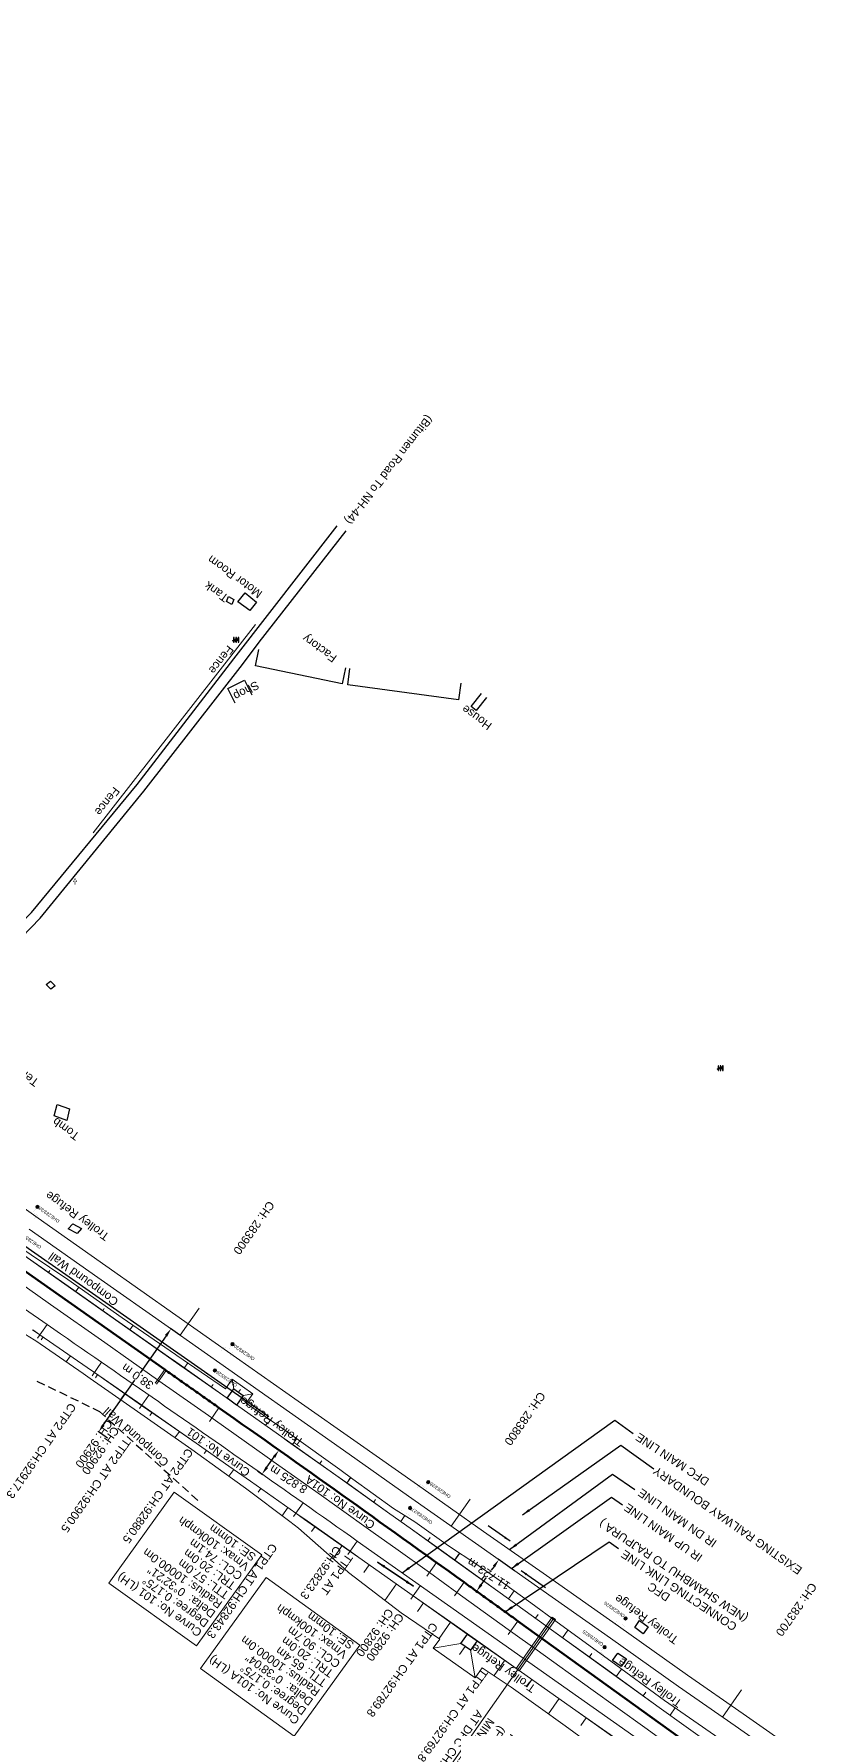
# Model space of a CAD drawing. Header units: metres. Extents: x 644418 to 1306172, y 3366650 to 6747308.
# Drawn here: x 657739 to 657976, y 3370137 to 3370648 of the extents above; entities that cross this region are included whole.
import ezdxf
from ezdxf.enums import TextEntityAlignment as Align

# ---------------------------------------------------------------- set-up
doc = ezdxf.new("R2010")
doc.units = ezdxf.units.M
doc.header["$MEASUREMENT"] = 0
doc.linetypes.add('CENTER', pattern=[2, 1.25, -0.25, 0.25, -0.25])
doc.linetypes.add('DASHED', pattern=[0.75, 0.5, -0.25])
doc.layers.get('Defpoints').update_dxf_attribs({"lineweight": 0})
for name, color, linetype in [('ADDITIONAL CURVEL', 1, 'Continuous'), ('C-ROAD-CNTR-N', 92, 'Continuous'), ('COMMERCIAL_BLD_PUC', 251, 'Continuous'), ('COMPOUND_WALL', 251, 'Continuous'), ('DFCC Boundary', 6, 'CENTER'), ('Dimension', 10, 'Continuous'), ('PROPOSED DFCC FORMATION LINE', 187, 'Continuous'), ('PROPOSED FORMATION LINE - Connecting line', 187, 'Continuous'), ('RESIDENTIAL_BL_PUC', 251, 'Continuous'), ('Side Details', 251, 'Continuous'), ('SIGN_BOARD', 251, 'Continuous'), ('SUB_ROAD_EDGE', 34, 'Continuous'), ('TANK', 251, 'Continuous'), ('TOPO_TEXT', 251, 'Continuous'), ('TOPO_TOMB', 8, 'Continuous'), ('TRANSFORMER', 251, 'Continuous'), ('Trolley Refuse', 10, 'Continuous'), ('TROLLEY_STAND', 7, 'Continuous')]:
    doc.layers.add(name, color=color, linetype=linetype)
for name, color, linetype, lineweight in [('Cardinal_Leader', 10, 'Continuous', 0), ('Existing Chainage', 7, 'Continuous', 0), ('Existing IR Track', 143, 'Continuous', 0), ('Existing Railway Boundary', 7, 'CENTER', 0), ('FENCE', 251, 'F-LINE', 0), ('flow direction', 7, 'Continuous', 0), ('OHE MAST', 8, 'Continuous', 0), ('OHE MAST TEXT', 8, 'Continuous', 0), ('Prop TPTC Connecting line', 10, 'Continuous', 0), ('Prop- DN Curve_cont', 3, 'Continuous', 0), ('PROP-DFC Connecting line', 1, 'Continuous', 0), ('Proposed Chainage', 10, 'Continuous', 0), ('Proposed Chainages Connecting line', 10, 'Continuous', 0), ('Proposed Curve_Details', 10, 'Continuous', 0), ('Proposed Curve_Details Connecting line', 10, 'Continuous', 0), ('PROPOSED DFC TRACK', 1, 'Continuous', 0), ('PROPOSED DFCC TOE LINE', 239, 'Continuous', 0), ('PROPOSED DFCC TOE LINE - Connecting line', 239, 'Continuous', 0), ('PROPOSED DFCC TOE SLOPES', 239, 'Continuous', 0), ('PROPOSED DFCC TOE SLOPES - Connecting line', 239, 'Continuous', 0), ('PROPOSED DFCC TRACK', 1, 'Continuous', 0), ('Proposed TPTC Chainages', 1, 'Continuous', 0)]:
    doc.layers.add(name, color=color, linetype=linetype, lineweight=lineweight)
doc.styles.get("Standard").update_dxf_attribs({"font": 'arial.ttf'})
doc.styles.add('Style-Arial', font='arial.ttf')
doc.linetypes.add('F-LINE', pattern='A,0.6,["X",Standard,S=0.3,R=0,X=0,Y=-0.15],0.1', length=0.7)
doc.dimstyles.new('DIM', dxfattribs={"dimtxt": 2.5, "dimasz": 2.5, "dimexe": 0.18, "dimexo": 0.0625, "dimgap": 0.09, "dimtad": 0, "dimtih": 1, "dimtoh": 1, "dimdec": 3, "dimzin": 0, "dimdsep": 46, "dimtxsty": 'Standard', "dimcen": 0.09, "dimadec": 0, "dimazin": 0, "dimtfac": 1, "dimtdec": 3, "dimtofl": 0, "dimtmove": 0, "dimatfit": 3, "dimfxl": 1, "dimtolj": 1, "dimtzin": 0, "dimarcsym": 0})
doc.dimstyles.new('ISO-25', dxfattribs={"dimtxt": 2.5, "dimasz": 2.5, "dimexe": 1.25, "dimexo": 0.625, "dimtad": 1, "dimtxsty": 'Standard', "dimcen": 2.5, "dimadec": 0, "dimazin": 0, "dimtfac": 1, "dimtmove": 0, "dimatfit": 3, "dimfxl": 1, "dimarcsym": 0})

# ---------------------------------------------------------------- blocks, each defined once
blk = doc.blocks.new('TRF')
blk.add_hatch(color=256).paths.add_polyline_path([(0.22, -0.04), (0.38, 0.42), (-0.98, -0.29), (0.02, 0.04), (-0.18, -0.39), (0.98, 0.09)])
for p, q in [((-0.69, 0.72), (-0.69, -0.72)), ((-0.52, 0.72), (-0.69, 0.72)), ((-0.52, -0.72), (-0.52, 0.72)), ((0, 0.72), (0, -0.72)), ((0.17, 0.72), (0, 0.72)), ((0.17, -0.72), (0.17, 0.72)), ((0.7, 0.72), (0.7, -0.72)), ((0.87, 0.72), (0.7, 0.72)), ((0.87, -0.72), (0.87, 0.72)), ((-0.69, -0.72), (-0.52, -0.72)), ((0, -0.72), (0.17, -0.72)), ((0.7, -0.72), (0.87, -0.72))]:
    blk.add_line(p, q)
blk.add_lwpolyline([(0.22, -0.04), (0.38, 0.42), (-0.98, -0.29), (0.02, 0.04), (-0.18, -0.39), (0.98, 0.09)], close=True)
blk = doc.blocks.new('TSB')
at = {"const_width": 0.132}
blk.add_lwpolyline([(-0.51, 0.84), (0.54, 0.84), (0, 1.85)], close=True, dxfattribs=at)
at = {"const_width": 0.142}
blk.add_lwpolyline([(0, 0.84), (0, 0)], dxfattribs=at)
blk = doc.blocks.new('OHE MAST')
h = blk.add_hatch(color=256)
edge = h.paths.add_edge_path()
edge.add_arc((0, 0), 0.514, 0, 360)
at = {"const_width": 0.01, "flags": 128}
for points in [[(1.5, 3.5), (1.5, 2), (-1.5, 2), (-1.5, 3.5)], [(0, 2), (0, 0)]]:
    blk.add_lwpolyline(points, dxfattribs=at)
blk.add_circle((0, 0), 0.514)
blk = doc.blocks.new('*D1771')
at = {"layer": 'Defpoints', "color": 0, "transparency": 16777216}
for p in [(657879.23, 3370188.02), (657884.03, 3370184.65), (657877.3, 3370175.06)]:
    blk.add_point(p, dxfattribs=at)
at = {"layer": 'Dimension', "color": 0, "lineweight": -2, "transparency": 16777216}
for p, q in [((657877.79, 3370185.97), (657876.98, 3370184.81)), ((657883.98, 3370184.69), (657879.08, 3370188.12)), ((657877.25, 3370175.09), (657872.35, 3370178.53)), ((657873.93, 3370180.47), (657875.41, 3370182.57))]:
    blk.add_line(p, q, dxfattribs=at)
at = {"layer": 'Dimension', "color": 0, "transparency": 16777216}
for points in [[(657877.45, 3370186.21), (657878.13, 3370185.73), (657879.23, 3370188.02)], [(657873.59, 3370180.71), (657874.27, 3370180.23), (657872.5, 3370178.42)]]:
    blk.add_solid(points, dxfattribs=at)
at = {"layer": 'Dimension', "color": 0, "lineweight": 0, "transparency": 16777216, "insert": (657876.19, 3370183.69), "char_height": 2.5, "attachment_point": 5, "rotation": 147}
blk.add_mtext('\\A1;11.723 m', dxfattribs=at)
blk = doc.blocks.new('*D1802')
at = {"layer": 'Defpoints', "color": 0, "linetype": 'Continuous', "ltscale": 0.5, "transparency": 16777216}
for p in [(657780.41, 3370257.57), (657783.14, 3370255.66), (657761.28, 3370224.58)]:
    blk.add_point(p, dxfattribs=at)
at = {"layer": 'DFCC Boundary', "color": 0, "linetype": 'Continuous', "lineweight": -2, "ltscale": 0.5, "transparency": 16777216}
for p, q in [((657778.97, 3370255.53), (657771.11, 3370244.35)), ((657783.09, 3370255.69), (657780.26, 3370257.68)), ((657759.99, 3370228.54), (657769.54, 3370242.12)), ((657761.22, 3370224.61), (657758.4, 3370226.6))]:
    blk.add_line(p, q, dxfattribs=at)
at = {"layer": 'DFCC Boundary', "color": 0, "linetype": 'Continuous', "ltscale": 0.5, "transparency": 16777216}
for points in [[(657778.63, 3370255.77), (657779.31, 3370255.29), (657780.41, 3370257.57)], [(657759.65, 3370228.78), (657760.33, 3370228.3), (657758.55, 3370226.49)]]:
    blk.add_solid(points, dxfattribs=at)
at = {"layer": 'DFCC Boundary', "color": 0, "linetype": 'Continuous', "ltscale": 0.5, "transparency": 16777216, "insert": (657770.33, 3370243.24), "char_height": 2.5, "attachment_point": 5, "rotation": 145}
blk.add_mtext('\\A1;38.0 m', dxfattribs=at)
blk = doc.blocks.new('*D1934')
at = {"layer": 'Defpoints', "color": 0, "transparency": 16777216}
for p in [(657811.57, 3370221.99), (657812.94, 3370221.02), (657806.47, 3370214.79)]:
    blk.add_point(p, dxfattribs=at)
at = {"layer": 'Dimension', "color": 0, "lineweight": -2, "transparency": 16777216}
for p, q in [((657809.29, 3370215.86), (657811.5, 3370218.98)), ((657811.62, 3370221.96), (657813.09, 3370220.92)), ((657806.52, 3370214.76), (657807.99, 3370213.72))]:
    blk.add_line(p, q, dxfattribs=at)
at = {"layer": 'Dimension', "color": 0, "transparency": 16777216}
for points in [[(657811.16, 3370219.22), (657811.84, 3370218.74), (657812.94, 3370221.02)], [(657808.95, 3370216.1), (657809.63, 3370215.62), (657807.84, 3370213.82)]]:
    blk.add_solid(points, dxfattribs=at)
at = {"layer": 'Dimension', "color": 0, "lineweight": 0, "transparency": 16777216, "insert": (657815.8, 3370212.23), "char_height": 2.5, "attachment_point": 5, "rotation": 147}
blk.add_mtext('\\A1;8.825 m', dxfattribs=at)

msp = doc.modelspace()

# ---------------------------------------------------------------- linework, layer by layer
at = {"color": 1}
for p, q in [((657895.3094, 3370170.7033), (657896.2914, 3370170.0136)), ((657885.4206, 3370154.5336), (657884.4398, 3370155.225))]:
    msp.add_line(p, q, dxfattribs=at)
at = {"layer": 'ADDITIONAL CURVEL', "color": 1, "linetype": 'Continuous', "lineweight": 0, "flags": 128}
for points in [[(657895.8289, 3370170.3384), (657851.7829, 3370107.6168)], [(657895.3094, 3370170.7033), (657884.4398, 3370155.225)], [(657896.2914, 3370170.0136), (657885.4206, 3370154.5336)]]:
    msp.add_lwpolyline(points, dxfattribs=at)
at = {"layer": 'C-ROAD-CNTR-N', "color": 4, "linetype": 'Continuous', "lineweight": 50, "flags": 128}
for points in [[(657778.5108, 3370245.3088), (656518.9277, 3371131.4062)], [(657794.8647, 3370233.7958), (657794.3374, 3370234.1676), (657793.8101, 3370234.5392), (657793.2827, 3370234.9109), (657792.7553, 3370235.2825), (657792.2279, 3370235.6541), (657791.7005, 3370236.0257), (657791.1731, 3370236.3972), (657790.6456, 3370236.7687), (657790.1182, 3370237.1402), (657789.5907, 3370237.5117), (657789.0632, 3370237.8831), (657788.5356, 3370238.2545), (657788.0081, 3370238.6259), (657787.4805, 3370238.9973), (657786.953, 3370239.3687), (657786.4254, 3370239.74), (657785.8978, 3370240.1113), (657785.3702, 3370240.4826), (657784.8426, 3370240.8539), (657784.315, 3370241.2252), (657783.7873, 3370241.5965), (657783.2597, 3370241.9677), (657782.7321, 3370242.339), (657782.2044, 3370242.7102), (657781.6768, 3370243.0815), (657781.1491, 3370243.4527), (657780.6214, 3370243.8239), (657780.0938, 3370244.1951), (657779.5661, 3370244.5663), (657779.0384, 3370244.9376), (657778.5108, 3370245.3088)], [(657884.9972, 3370169.5125), (657884.4737, 3370169.8896), (657883.9502, 3370170.2666), (657883.4267, 3370170.6436), (657882.9031, 3370171.0206), (657882.3796, 3370171.3976), (657881.856, 3370171.7747), (657881.3325, 3370172.1517), (657880.8089, 3370172.5287), (657880.2854, 3370172.9056), (657879.7618, 3370173.2826), (657879.2382, 3370173.6596), (657878.7147, 3370174.0365), (657878.1911, 3370174.4135), (657877.6675, 3370174.7904), (657877.1439, 3370175.1673), (657876.6202, 3370175.5442), (657876.0966, 3370175.9211), (657875.573, 3370176.298), (657875.0493, 3370176.6748), (657874.5256, 3370177.0516), (657874.0019, 3370177.4284), (657873.4782, 3370177.8052), (657872.9545, 3370178.182), (657872.4307, 3370178.5587), (657871.907, 3370178.9354), (657871.3832, 3370179.3121), (657870.8594, 3370179.6887), (657870.3355, 3370180.0653), (657869.8117, 3370180.4419), (657869.2878, 3370180.8185), (657868.7639, 3370181.195)], [(658000.7124, 3370086.1785), (657884.9972, 3370169.5125)]]:
    msp.add_lwpolyline(points, dxfattribs=at)
msp.add_lwpolyline([(657868.7639, 3370181.195, 0.00226771), (657794.8647, 3370233.7958)], format="xyb", dxfattribs=at)
at = {"layer": 'Cardinal_Leader', "lineweight": 0, "flags": 128}
for points in [[(657743.0241, 3370258.9062), (657740.1818, 3370254.7926)], [(657759.4746, 3370247.5317), (657756.6283, 3370243.421)], [(657820.2259, 3370205.1326), (657817.3491, 3370201.0431)], [(657836.5764, 3370193.6147), (657833.6956, 3370189.5281)]]:
    msp.add_lwpolyline(points, dxfattribs=at)
at = {"layer": 'COMMERCIAL_BLD_PUC', "linetype": 'Continuous'}
msp.add_polyline3d([(657806.228, 3370476.695, 268.994), (657804.162, 3370474.109, 269.861), (657800.596, 3370476.801, 269.864), (657802.7317, 3370479.4742, 269.864)], close=True, dxfattribs=at)
for points in [[(657832.9939, 3370456.8968, 271.077), (657831.964, 3370452.004, 271.077), (657805.8777, 3370457.4953, 270.1559), (657806.9076, 3370462.3881, 270.1559)], [(657867.7417, 3370452.1916, 271.017), (657867.077, 3370447.236, 271.017), (657833.699, 3370451.713, 271.623), (657834.3637, 3370456.6686, 271.623)], [(657799.7341, 3370446.1869, 269.848), (657797.508, 3370450.664, 269.848), (657802.534, 3370453.163, 270.144), (657804.7601, 3370448.6859, 270.144)]]:
    msp.add_polyline3d(points, dxfattribs=at)
at = {"layer": 'COMPOUND_WALL', "color": 88, "linetype": 'DASHED', "ltscale": 5}
msp.add_lwpolyline([(657740.0007, 3370241.8442), (657758.808, 3370232.722), (657788.975, 3370205.443)], dxfattribs=at)
at = {"layer": 'COMPOUND_WALL', "linetype": 'Continuous'}
msp.add_polyline3d([(657734.3175, 3370284.0645, 269.831), (657809.877, 3370231.192, 269.827)], dxfattribs=at)
at = {"layer": 'Existing Chainage', "color": 0, "linetype": 'Continuous', "lineweight": 13, "flags": 128}
for points in [[(657788.8918, 3370263.8369), (657783.1384, 3370255.6577)], [(657870.6368, 3370206.2614), (657864.8949, 3370198.0742)], [(657952.4291, 3370148.7282), (657946.687, 3370140.5412)]]:
    msp.add_lwpolyline(points, dxfattribs=at)
at = {"layer": 'Existing IR Track', "flags": 128}
for points in [[(657721.3174, 3370304.3853), (657740.3374, 3370290.9845), (657760.7366, 3370276.6302), (657781.892, 3370261.7438), (657800.1888, 3370248.8825), (657818.7703, 3370235.8211), (657836.4912, 3370223.3429), (657854.6821, 3370210.5336), (657874.6225, 3370196.5337), (657894.6218, 3370182.4924), (657915.2836, 3370167.9367), (657936.1503, 3370153.2362), (657952.8964, 3370141.5552), (657969.7047, 3370129.747)], [(657737.6617, 3370287.6666), (657758.3662, 3370273.0929), (657779.5411, 3370258.1881), (657797.8128, 3370245.3355), (657816.1339, 3370232.4482), (657834.0929, 3370219.7648), (657851.9852, 3370207.1284), (657872.2161, 3370192.9396), (657892.576, 3370178.6602), (657912.8744, 3370164.3404), (657933.4538, 3370149.8225), (657950.4491, 3370137.9026), (657967.483, 3370125.9393)]]:
    msp.add_lwpolyline(points, dxfattribs=at)
at = {"layer": 'FENCE'}
msp.add_line((657756.933, 3370407.125, 268.749), (657805.928, 3370469.908, 268.84), dxfattribs=at)
at = {"layer": 'Prop TPTC Connecting line', "lineweight": 0, "flags": 128}
for points in [[(657778.5107, 3370245.3088), (657775.6339, 3370241.2193)], [(657794.8647, 3370233.7958), (657791.9838, 3370229.7093)], [(657868.7639, 3370181.195), (657865.846, 3370177.1347)], [(657884.9972, 3370169.5125), (657882.0753, 3370165.4552)]]:
    msp.add_lwpolyline(points, dxfattribs=at)
at = {"layer": 'PROP-DFC Connecting line', "color": 12, "linetype": 'Continuous', "lineweight": 0, "flags": 128}
msp.add_lwpolyline([(658000.7126, 3370086.1784), (657884.9972, 3370169.5125), (657882.9685, 3370170.9735), (657880.9398, 3370172.4344), (657878.911, 3370173.8952), (657876.882, 3370175.3558), (657874.8529, 3370176.8161), (657872.8235, 3370178.2761), (657870.7939, 3370179.7358), (657868.7639, 3370181.195, 0.00226771), (657794.8647, 3370233.7958), (657792.8212, 3370235.2361), (657790.7775, 3370236.6759), (657788.7334, 3370238.1153), (657786.6892, 3370239.5543), (657784.6447, 3370240.9932), (657782.6002, 3370242.4318), (657780.5555, 3370243.8703), (657778.5107, 3370245.3088), (656518.9277, 3371131.4062)], format="xyb", dxfattribs=at)
at = {"layer": 'Proposed Chainage', "lineweight": 0, "flags": 128}
for points in [[(657770.8695, 3370233.5418), (657773.723, 3370237.6476)], [(657852.7044, 3370176.1281), (657855.5852, 3370180.2148)]]:
    msp.add_lwpolyline(points, dxfattribs=at)
at = {"layer": 'Proposed Chainages Connecting line', "lineweight": 0, "flags": 128}
for points in [[(657776.0519, 3370240.9253), (657778.9287, 3370245.0147)], [(657857.5664, 3370183.0784), (657860.4802, 3370187.1417)]]:
    msp.add_lwpolyline(points, dxfattribs=at)
at = {"layer": 'Proposed Curve_Details'}
msp.add_lwpolyline([(657807.7609, 3370189.4928), (657788.0595, 3370161.9874), (657761.6547, 3370180.9005), (657781.3561, 3370208.4059)], close=True, dxfattribs=at)
at = {"layer": 'Proposed Curve_Details Connecting line'}
msp.add_lwpolyline([(657837.3523, 3370162.228), (657817.535, 3370134.8059), (657789.3221, 3370155.1947), (657809.1395, 3370182.6168)], close=True, dxfattribs=at)
at = {"layer": 'PROPOSED DFCC FORMATION LINE', "lineweight": 0, "flags": 128}
for points in [[(657943.8316, 3370131.7633), (657927.6022, 3370143.4512), (657911.3728, 3370155.139), (657895.1433, 3370166.8269), (657887.1887, 3370172.5556), (657878.9126, 3370178.5146), (657870.9523, 3370184.2402), (657862.6655, 3370190.1891), (657852.5154, 3370197.4582), (657846.3947, 3370201.8323), (657834.0486, 3370210.6343), (657830.1008, 3370213.4429), (657815.5519, 3370223.7685), (657813.7836, 3370225.0209), (657797.4433, 3370236.5662), (657797.0254, 3370236.8608), (657781.0864, 3370248.0818), (657780.6684, 3370248.3759), (657764.7286, 3370259.5893), (657748.3708, 3370271.0968), (657732.0129, 3370282.6042)], [(657918.7825, 3370131.0157), (657902.4358, 3370142.539), (657886.0891, 3370154.0623), (657869.7425, 3370165.5856), (657853.3958, 3370177.1089), (657837.0491, 3370188.6322), (657834.3869, 3370190.5089), (657820.7024, 3370200.1508), (657818.0395, 3370202.0245), (657804.3426, 3370211.6424), (657797.8317, 3370216.2022), (657787.9599, 3370223.1012), (657777.589, 3370230.3299), (657771.5544, 3370234.5272), (657757.3114, 3370244.4076), (657755.1259, 3370245.9204), (657740.864, 3370255.7799), (657738.6764, 3370257.2914)], [(657918.8113, 3370131.0566), (657902.4646, 3370142.5799), (657886.1179, 3370154.1032), (657869.7713, 3370165.6265), (657853.4246, 3370177.1498), (657837.0779, 3370188.6731), (657834.4158, 3370190.5497), (657820.7312, 3370200.1917), (657818.0683, 3370202.0654), (657804.3713, 3370211.6833), (657797.8604, 3370216.2432), (657787.9885, 3370223.1422), (657777.6176, 3370230.3709), (657771.5829, 3370234.5682), (657757.3399, 3370244.4487), (657755.1544, 3370245.9615), (657740.8924, 3370255.821), (657738.7048, 3370257.3325)]]:
    msp.add_lwpolyline(points, dxfattribs=at)
at = {"layer": 'PROPOSED DFCC TOE LINE', "lineweight": 0, "flags": 128}
for points in [[(657861.4331, 3370164.0706), (657849.7776, 3370171.9762), (657833.9116, 3370184.1814), (657831.464, 3370186.3625), (657818.8445, 3370197.5113), (657816.2631, 3370199.4991), (657802.8657, 3370209.5353), (657796.4535, 3370214.2326), (657786.663, 3370221.2431), (657776.3118, 3370228.4951), (657770.2612, 3370232.6665), (657756.049, 3370242.5844), (657753.8799, 3370244.1199), (657739.6297, 3370253.9935), (657737.3856, 3370255.4232), (657720.6896, 3370266.4425), (657709.3059, 3370274.2597)], [(657874.2383, 3370155.4476), (657872.0941, 3370152.406), (657859.4791, 3370161.2987), (657861.4331, 3370164.0706)], [(657867.7944, 3370162.7378), (657859.4791, 3370161.2987)], [(657870.655, 3370160.7213), (657872.0941, 3370152.406)], [(658022.8948, 3370048.8641), (658012.9812, 3370056.37), (657997.3815, 3370068.9529), (657984.4632, 3370078.0351), (657981.0216, 3370080.4575), (657967.8538, 3370089.1856), (657964.4389, 3370091.6459), (657948.0527, 3370103.1132), (657931.9639, 3370115.0022), (657915.3553, 3370126.1541), (657899.2, 3370137.9488), (657882.9491, 3370149.608), (657874.2383, 3370155.4476)]]:
    msp.add_lwpolyline(points, dxfattribs=at)
at = {"layer": 'PROPOSED DFCC TOE LINE - Connecting line', "lineweight": 0, "flags": 128}
msp.add_lwpolyline([(657732.7508, 3370283.6531), (657749.3154, 3370272.4396), (657765.6696, 3370260.927), (657781.7341, 3370249.8908), (657782.1554, 3370249.6014), (657796.7988, 3370239.5371), (657798.8412, 3370242.4282), (657805.1213, 3370237.9918), (657803.1178, 3370235.1557), (657815.0712, 3370226.8394), (657816.8304, 3370225.5734), (657831.3125, 3370215.147), (657835.2436, 3370212.3133), (657847.5379, 3370203.4331), (657853.9284, 3370199.4337), (657864.0702, 3370192.148), (657872.6207, 3370186.5618), (657880.6301, 3370180.9007), (657888.9305, 3370174.9742), (657896.8062, 3370169.1359), (657912.9813, 3370157.3726), (657929.1478, 3370145.5974), (657945.5565, 3370134.1585)], dxfattribs=at)
at = {"layer": 'PROPOSED DFCC TOE SLOPES', "linetype": 'Continuous', "lineweight": 0, "flags": 128}
for points in [[(657741.8491, 3370255.1596), (657741.2173, 3370254.2455)], [(657750.074, 3370249.4737), (657748.8038, 3370247.637)], [(657758.2952, 3370243.786), (657757.6487, 3370242.8526)], [(657766.5091, 3370238.088), (657765.1984, 3370236.1995)], [(657774.7201, 3370232.3862), (657774.0634, 3370231.4421)], [(657782.9224, 3370226.6733), (657781.6065, 3370224.7856)], [(657791.1208, 3370220.9532), (657790.4452, 3370219.9859)], [(657799.3131, 3370215.2258), (657797.8841, 3370213.1846)], [(657807.4982, 3370209.4876), (657806.7112, 3370208.3659)], [(657815.6795, 3370203.7428), (657813.9268, 3370201.2492)], [(657823.8556, 3370197.9903), (657822.7908, 3370196.478)], [(657832.029, 3370192.2314), (657829.2633, 3370188.3068)], [(657840.2023, 3370186.4706), (657838.5733, 3370184.1595)], [(657848.3756, 3370180.709), (657844.877, 3370175.746)], [(657856.5489, 3370174.9474), (657854.7453, 3370172.3888)], [(657864.7222, 3370169.1857), (657861.2189, 3370164.2159)], [(657869.0921, 3370161.823), (657867.3984, 3370159.4203)], [(657881.0689, 3370157.6624), (657877.8166, 3370153.0487)], [(657889.2422, 3370151.9008), (657887.6487, 3370149.6402)], [(657897.4156, 3370146.1391), (657894.1805, 3370141.55)], [(657905.5889, 3370140.3775), (657903.9383, 3370138.036)]]:
    msp.add_lwpolyline(points, dxfattribs=at)
at = {"layer": 'PROPOSED DFCC TOE SLOPES - Connecting line', "linetype": 'Continuous', "lineweight": 0, "flags": 128}
for points in [[(657743.476, 3370274.5401), (657743.9174, 3370275.1676)], [(657751.6549, 3370268.7864), (657752.5988, 3370270.1282)], [(657759.8338, 3370263.0327), (657760.3049, 3370263.7023)], [(657768.0127, 3370257.2789), (657768.9794, 3370258.6531)], [(657776.1916, 3370251.5252), (657776.707, 3370252.2578)], [(657776.1921, 3370251.5249), (657776.7075, 3370252.2574)], [(657784.3702, 3370245.77), (657785.4654, 3370247.3264)], [(657784.3708, 3370245.7696), (657785.4663, 3370247.3258)], [(657792.5477, 3370240.0131), (657793.1279, 3370240.8372)], [(657792.5499, 3370240.0115), (657793.1307, 3370240.8352)], [(657799.3434, 3370239.509), (657798.8412, 3370242.4282)], [(657800.7727, 3370238.4993), (657801.3529, 3370239.3234)], [(657802.202, 3370237.4895), (657805.1213, 3370237.9918)], [(657808.8928, 3370228.4764), (657809.5232, 3370229.3686)], [(657808.8948, 3370228.4751), (657809.5257, 3370229.3668)], [(657817.0582, 3370222.6994), (657818.3285, 3370224.4949)], [(657817.0627, 3370222.6962), (657818.3356, 3370224.4897)], [(657825.2176, 3370216.9085), (657825.8345, 3370217.7777)], [(657825.219, 3370216.9075), (657825.8363, 3370217.7764)], [(657833.3713, 3370211.1161), (657834.5678, 3370212.8004)], [(657833.3762, 3370211.1126), (657834.5754, 3370212.795)], [(657841.5192, 3370205.3082), (657842.1008, 3370206.1242)], [(657841.5208, 3370205.3071), (657842.1029, 3370206.1227)], [(657849.6607, 3370199.4983), (657850.9464, 3370201.2999)], [(657849.6648, 3370199.4954), (657850.9532, 3370201.2957)], [(657857.797, 3370193.6758), (657858.5009, 3370194.6595)], [(657857.7994, 3370193.674), (657858.5042, 3370194.6571)], [(657865.9269, 3370187.8478), (657867.4341, 3370189.9503)], [(657865.93, 3370187.8456), (657867.4395, 3370189.9468)], [(657874.0515, 3370182.0111), (657874.8947, 3370183.1848)], [(657874.0538, 3370182.0094), (657874.898, 3370183.1825)], [(657882.1708, 3370176.1686), (657883.8973, 3370178.5679)], [(657882.1718, 3370176.1679), (657883.8991, 3370178.5666)], [(657890.2869, 3370170.3244), (657891.1423, 3370171.5124)], [(657890.287, 3370170.3243), (657891.1426, 3370171.5122)], [(657898.4017, 3370164.4803), (657900.0537, 3370166.7742)], [(657906.5164, 3370158.6364), (657907.3288, 3370159.7645)], [(657914.6311, 3370152.7925), (657916.227, 3370155.0085)], [(657922.7459, 3370146.9485), (657923.5281, 3370148.0347)], [(657930.8606, 3370141.1046), (657932.4422, 3370143.3008)]]:
    msp.add_lwpolyline(points, dxfattribs=at)
at = {"layer": 'PROPOSED DFCC TRACK', "color": 12, "flags": 128}
msp.add_lwpolyline([(658289.6175, 3369874.2512), (657836.5764, 3370193.6147), (657834.533, 3370195.0552), (657832.4896, 3370196.4955), (657830.4462, 3370197.9357), (657828.4026, 3370199.3757), (657826.3588, 3370200.8155), (657824.3148, 3370202.2549), (657822.2705, 3370203.694), (657820.2259, 3370205.1326, 0.0018521), (657759.4746, 3370247.5317), (657757.4191, 3370248.9547), (657755.3632, 3370250.3772), (657753.3071, 3370251.7993), (657751.2508, 3370253.221), (657749.1943, 3370254.6426), (657747.1376, 3370256.0639), (657745.0809, 3370257.4851), (657743.0241, 3370258.9062), (656537.4002, 3371091.9218)], format="xyb", dxfattribs=at)
at = {"layer": 'PROPOSED FORMATION LINE - Connecting line', "lineweight": 0, "flags": 128}
for points in [[(657943.8608, 3370131.8039), (657927.6314, 3370143.4918), (657911.402, 3370155.1796), (657895.1726, 3370166.8675), (657887.2179, 3370172.5961), (657878.9418, 3370178.5552), (657870.9815, 3370184.2808), (657862.6946, 3370190.2298), (657852.5445, 3370197.4988), (657846.4238, 3370201.873), (657834.0776, 3370210.675), (657830.1297, 3370213.4836), (657815.5808, 3370223.8093), (657813.8125, 3370225.0617), (657797.4721, 3370236.6071), (657797.0543, 3370236.9016), (657781.1152, 3370248.1227), (657780.6972, 3370248.4167), (657764.7573, 3370259.6302), (657748.3995, 3370271.1376), (657732.0417, 3370282.6451)], [(657939.4487, 3370125.6773), (657923.2192, 3370137.3652), (657906.9898, 3370149.053), (657890.7604, 3370160.7409), (657882.8058, 3370166.4695), (657874.5313, 3370172.4274), (657866.5755, 3370178.1498), (657858.2948, 3370184.0943), (657848.1524, 3370191.3579), (657842.0363, 3370195.7287), (657829.6994, 3370204.5241), (657825.7545, 3370207.3306), (657811.2165, 3370217.6485), (657809.4496, 3370218.8999), (657793.1215, 3370230.4365), (657792.704, 3370230.7309), (657776.7711, 3370241.9476), (657776.3531, 3370242.2417), (657760.4133, 3370253.4551), (657744.0555, 3370264.9626), (657727.6976, 3370276.47)]]:
    msp.add_lwpolyline(points, dxfattribs=at)
at = {"layer": 'RESIDENTIAL_BL_PUC', "linetype": 'Continuous'}
msp.add_polyline3d([(657875.4803, 3370447.9557, 269.979), (657872.366, 3370444.044, 269.979), (657870.86, 3370445.243, 271.626), (657873.9743, 3370449.1547, 271.626)], dxfattribs=at)
at = {"layer": 'SUB_ROAD_EDGE', "linetype": 'Continuous'}
for points in [[(657570.681, 3370176.502, 267.846), (657590.489, 3370200.37, 267.896), (657617.057, 3370232.253, 268.071), (657641.299, 3370261.434, 268.436), (657664.556, 3370293.978, 268.812), (657667.387, 3370298.034, 268.932), (657669.139, 3370300.654, 269.051), (657676.436, 3370312.019, 270.047), (657693.188, 3370334.966, 270.502), (657700.545, 3370343.475, 270.19), (657707.561, 3370351.565, 269.283), (657738.378, 3370383.083, 268.526), (657770.178, 3370421.695, 268.968), (657799.37, 3370459.619, 268.984), (657830.501, 3370499.679, 268.917)], [(657573.228, 3370174.377, 267.803), (657593.063, 3370198.727, 267.904), (657619.63, 3370230.697, 268.074), (657643.637, 3370260.498, 268.453), (657667.476, 3370291.837, 268.807), (657671.369, 3370295.918, 268.907), (657673.679, 3370299.508, 269.05), (657679.656, 3370309.857, 270.072), (657696.551, 3370332.556, 270.418), (657702.877, 3370341.169, 270.202), (657709.905, 3370349.342, 269.338), (657740.948, 3370381.359, 268.52), (657772.212, 3370419.64, 268.972), (657801.983, 3370457.911, 268.994), (657807.013, 3370464.561, 269.049), (657833.247, 3370498.13, 268.901)]]:
    msp.add_polyline3d(points, dxfattribs=at)
at = {"layer": 'TANK', "linetype": 'Continuous'}
for points in [[(657799.362, 3370477.423, 269.065), (657798.708, 3370475.92, 268.681), (657797.121, 3370476.842, 268.778), (657797.775, 3370478.345, 269.162)], [(657745.495, 3370360.954, 268.21), (657744.172, 3370360.007, 268.246), (657742.762, 3370361.435, 268.255), (657744.0853, 3370362.3822, 268.255)]]:
    msp.add_polyline3d(points, close=True, dxfattribs=at)
at = {"layer": 'TOPO_TOMB', "linetype": 'Continuous'}
msp.add_polyline3d([(657746.109, 3370325.257, 266.919), (657749.81, 3370323.876, 267.773), (657748.977, 3370320.399, 267.541), (657745.1905, 3370321.8119, 267.541)], close=True, dxfattribs=at)
at = {"layer": 'Trolley Refuse'}
for points in [[(657799.3434, 3370239.509), (657802.202, 3370237.4895), (657800.1826, 3370234.6309), (657797.3239, 3370236.6503)], [(657869.8109, 3370165.5985), (657872.6716, 3370163.5819), (657870.655, 3370160.7213), (657867.7944, 3370162.7378)]]:
    msp.add_lwpolyline(points, close=True, dxfattribs=at)
at = {"layer": 'TROLLEY_STAND', "linetype": 'Continuous'}
for points in [[(657753.445, 3370287.893, 270.138), (657752.075, 3370286.357, 270.154), (657749.429, 3370287.698, 270.21), (657750.799, 3370289.234, 270.21)], [(657921.675, 3370169.622, 270.473), (657924.263, 3370167.731, 270.476), (657922.806, 3370165.66, 270.471), (657920.218, 3370167.551, 270.471)], [(657917.764, 3370158.076, 270.367), (657916.121, 3370155.812, 270.356), (657913.484, 3370157.574, 270.376), (657915.127, 3370159.838, 270.376)]]:
    msp.add_polyline3d(points, close=True, dxfattribs=at)

# ---------------------------------------------------------------- block references
at = {"layer": 'OHE MAST', "color": 2, "rotation": 143.3908318566117}
for p in [(657740.159, 3370294.354), (657798.946, 3370252.974), (657793.655, 3370245.07), (657857.975, 3370211.386), (657852.501, 3370203.575), (657917.451, 3370170.292), (657911.128, 3370161.643)]:
    msp.add_blockref('OHE MAST', p, dxfattribs=at)
at = {"layer": 'SIGN_BOARD', "linetype": 'Continuous'}
msp.add_blockref('TSB', (657751.485, 3370391.513, 268.601), dxfattribs=at)
at = {"layer": 'TRANSFORMER', "linetype": 'Continuous'}
for p in [(657799.962, 3370465.328, 269.719), (657946.017, 3370336.205, 268.892)]:
    msp.add_blockref('TRF', p, dxfattribs=at)

# ---------------------------------------------------------------- texts
at = {"layer": 'ADDITIONAL CURVEL', "color": 1, "insert": (657884.9181, 3370134.2912), "char_height": 2.5, "attachment_point": 1, "rotation": 234.818733, "style": 'Style-Arial'}
msp.add_mtext_dynamic_manual_height_columns('PRO.^IBOX CULVERT\\P(FOR DRAINAGE)\\PMIN.1x1.2x1.2 RCC BOX\\PAT DFC CH: {\\fArial|b0|i0|c0|p34;92762.000\\fArial|b0|i0|c0|p39;\\C256; \\fArial|b0|i0|c0|p34;\\C10; m}', width=50.622855, gutter_width=2.5, heights=[0], dxfattribs=at)
at = {"layer": 'Existing Chainage', "color": 0, "linetype": 'Continuous', "lineweight": 0, "char_height": 2.5, "attachment_point": 6, "line_spacing_factor": 0.6, "style": 'Style-Arial'}
for s, insert, rotation in [('CH: 283900', (657800.0577, 3370280.4349), 234.876858), ('CH: 283800', (657881.7795, 3370222.875), 234.956974), ('CH: 283700', (657963.5723, 3370165.3416), 234.955316)]:
    msp.add_mtext(s, dxfattribs=dict(at, insert=insert, rotation=rotation))
at = {"layer": 'Existing IR Track', "color": 7, "lineweight": 0}
for s, p in [('IR DN MAIN LINE', (657921.6092, 3370208.5721)), ('IR UP MAIN LINE', (657917.4575, 3370204.1282))]:
    msp.add_text(s, height=2.5, rotation=145, dxfattribs=at).set_placement(p, align=Align.MIDDLE_RIGHT)
at = {"layer": 'Existing Railway Boundary', "linetype": 'Continuous', "ltscale": 5}
msp.add_text('EXISTING RAILWAY BOUNDARY', height=2.5, rotation=145, dxfattribs=at).set_placement((657970.9325, 3370185.3858))
at = {"layer": 'OHE MAST TEXT'}
for s, p in [('OHE283/32', (657743.6693, 3370291.9876)), ('OHE283/31', (657738.1553, 3370284.1506)), ('OHE283/30', (657802.4959, 3370250.4453)), ('OHE283/29', (657797.2049, 3370242.5413)), ('OHE283/28', (657861.5638, 3370208.9403)), ('OHE283/27', (657856.0898, 3370201.1293)), ('OHE283/26', (657914.0608, 3370172.9856)), ('OHE283/25', (657907.5852, 3370164.4128))]:
    msp.add_text(s, height=1, rotation=145, dxfattribs=at).set_placement(p, align=Align.MIDDLE_CENTER)
at = {"layer": 'Prop TPTC Connecting line', "lineweight": 0, "char_height": 2.5, "attachment_point": 4, "line_spacing_factor": 0.6, "style": 'Style-Arial'}
for s, insert, rotation in [('TTP2 AT CH:92900.5', (657767.3777, 3370224.1011), 234.874199), ('CTP2 AT CH:92880.5', (657786.2219, 3370221.1195), 234.816903), ('CTP1 AT CH:92789.8', (657860.0102, 3370168.5975), 234.297183), ('TTP1 AT CH:92769.8', (657875.1265, 3370154.7157), 234.239887)]:
    msp.add_mtext(s, dxfattribs=dict(at, insert=insert, rotation=rotation))
at = {"layer": 'Prop- DN Curve_cont', "color": 1, "style": 'Style-Arial'}
msp.add_text('Curve No: 101A', height=2.5, rotation=144.14516, dxfattribs=at).set_placement((657842.1902, 3370199.0194))
at = {"layer": 'Proposed Chainage', "lineweight": 0, "char_height": 2.5, "attachment_point": 4, "line_spacing_factor": 0.6, "style": 'Style-Arial'}
for s, insert, rotation in [('CH: 92900', (657761.9405, 3370229.7892), 235.201141), ('CH: 92800', (657846.6427, 3370172.8408), 234.818733)]:
    msp.add_mtext(s, dxfattribs=dict(at, insert=insert, rotation=rotation))
at = {"layer": 'Proposed Chainages Connecting line', "lineweight": 0, "char_height": 2.5, "attachment_point": 4, "line_spacing_factor": 0.6, "style": 'Style-Arial'}
for s, insert, rotation in [('CH: 92900', (657763.9565, 3370227.7249), 234.874162), ('CH: 92800', (657849.7904, 3370171.436), 234.355609)]:
    msp.add_mtext(s, dxfattribs=dict(at, insert=insert, rotation=rotation))
at = {"layer": 'Proposed Curve_Details', "insert": (657806.3209, 3370189.3906), "char_height": 2.5, "attachment_point": 7, "rotation": 144.386957, "line_spacing_factor": 0.84, "style": 'Style-Arial'}
msp.add_mtext('Curve No: 101 (LH)\\PDegree: 0.175%%D\\PDelta:  0%%D32\'21"\\PRadius: 10000.0m\\PTTL: 57.0m\\PTRL: 20.0m\\PCCL: 74.1m\\PVmax: 100kmph\\PSE: 10mm', dxfattribs=at)
at = {"layer": 'Proposed Curve_Details Connecting line', "insert": (657835.8336, 3370162.8682), "char_height": 2.5, "attachment_point": 7, "rotation": 144.14516, "line_spacing_factor": 0.84, "style": 'Style-Arial'}
msp.add_mtext('Curve No: 101A (LH)\\PDegree: 0.175%%D\\PDelta:  0%%D38\'04"\\PRadius: 10000.0m\\PTTL: 65.4m\\PTRL: 20.0m\\PCCL: 90.7m\\PVmax: 100kmph\\PSE: 10mm', dxfattribs=at)
at = {"layer": 'PROPOSED DFC TRACK', "color": 10, "linetype": 'Continuous', "lineweight": -3, "ltscale": 5, "style": 'Style-Arial'}
for s, p in [('DFC MAIN LINE', (657921.6028, 3370226.3604)), ('(NEW SHAMBHU TO RAJPURA )', (657910.497, 3370200.3338)), ('CONNECTING LINK LINE', (657917.1948, 3370191.0857)), ('DFC', (657925.1669, 3370181.3153))]:
    msp.add_text(s, height=2.5, rotation=146.40432, dxfattribs=at).set_placement(p, align=Align.RIGHT)
at = {"layer": 'Proposed TPTC Chainages', "lineweight": 0, "char_height": 2.5, "attachment_point": 4, "line_spacing_factor": 0.6, "style": 'Style-Arial'}
for s, insert, rotation in [('CTP2 AT CH:92917.3', (657750.9356, 3370234.7828), 235.300498), ('CTP1 AT CH:92843.3', (657811.5957, 3370192.4473), 234.876029)]:
    msp.add_mtext(s, dxfattribs=dict(at, insert=insert, rotation=rotation))
at = {"layer": 'Proposed TPTC Chainages', "lineweight": 0, "insert": (657832.6472, 3370190.507), "char_height": 2.5, "width": 26.602332, "attachment_point": 4, "rotation": 234.818733, "line_spacing_factor": 0.6, "style": 'Style-Arial'}
msp.add_mtext('\\pxsm1;TTP1 AT CH:92823.3', dxfattribs=at)
at = {"layer": 'Side Details'}
for s, p in [('Motor Room', (657808.164, 3370479.6811)), ('Tank', (657797.9975, 3370478.5263)), ('Factory', (657830.6431, 3370460.3182)), ('House', (657877.384, 3370439.9041)), ('Temple', (657740.8236, 3370332.4469)), ('Tomb', (657753.0741, 3370316.2389)), ('Trolley Refuge', (657762.0723, 3370285.9444)), ('Compound Wall', (657764.8038, 3370266.2839)), ('Trolley Refuge', (657933.6615, 3370164.3757)), ('Trolley Refuge', (657934.7022, 3370145.2447))]:
    msp.add_text(s, height=2.5, rotation=144.100313, dxfattribs=at).set_placement(p)
at = {"layer": 'Side Details', "color": 88}
msp.add_text('Compound Wall', height=2.5, rotation=138.256314, dxfattribs=at).set_placement((657779.9659, 3370217.6807))
at = {"layer": 'TOPO_TEXT'}
for s, rotation, p in [('(Bitumen Road To NH-44)', 231.992558, (657857.6136, 3370533.3119)), ('Fence', 232.032007, (657797.5507, 3370463.8661)), ('Shop', 208.526703, (657806.1003, 3370453.0048)), ('Fence', 232.032007, (657763.2027, 3370421.2044))]:
    msp.add_text(s, height=2.5, rotation=rotation, dxfattribs=at).set_placement(p)
at = {"layer": 'Trolley Refuse', "style": 'Style-Arial'}
for s, rotation, p in [('Trolley Refuge', 144.188374, (657820.6463, 3370223.9637)), ('Curve No: 101', 144.386957, (657804.5339, 3370214.8807)), ('Trolley Refuge', 145, (657890.612, 3370149.7527))]:
    msp.add_text(s, height=2.5, rotation=rotation, dxfattribs=at).set_placement(p)

# ---------------------------------------------------------------- dimensions: what is measured, and where the dimension line sits
at = {"layer": 'DFCC Boundary', "linetype": 'Continuous', "ltscale": 0.5}
dim = msp.add_linear_dim(base=(657780.41, 3370257.5732), p1=(657761.2757, 3370224.5768), p2=(657783.1367, 3370255.6552), angle=54.876858, dimstyle='DIM', override={"dimdec": 1, "dimpost": ' m'}, dxfattribs=at)
dim.commit()
dim.dimension.update_dxf_attribs({"geometry": '*D1802', "text_midpoint": (657770.3253, 3370243.2364), "dimtype": 129, "text_rotation": 145})
at = {"layer": 'Dimension', "color": 10, "lineweight": 0}
for base, p1, p2, angle, override, picture, middle in [((657812.9429, 3370221.0213), (657806.4704, 3370214.7915), (657811.5698, 3370221.9935), 54.699712, {"dimpost": ' m', "dimtmove": 2}, '*D1934', (657815.797, 3370212.2295)), ((657879.2294, 3370188.0209), (657877.2982, 3370175.0562), (657884.0297, 3370184.6541), 54.956151, {"dimpost": ' m'}, '*D1771', (657876.1908, 3370183.6884))]:
    dim = msp.add_linear_dim(base=base, p1=p1, p2=p2, angle=angle, dimstyle='DIM', override=override, dxfattribs=at)
    dim.commit()
    dim.dimension.update_dxf_attribs({"geometry": picture, "text_midpoint": middle, "dimtype": 129, "text_rotation": 147})

# ---------------------------------------------------------------- leaders
at = {"layer": 'Existing IR Track', "color": 7, "lineweight": 0}
for points in [[(657882.4592, 3370191.0316), (657913.5291, 3370213.7722), (657920.2307, 3370209.1377)], [(657883.0356, 3370185.3514), (657913.2266, 3370206.8128), (657916.5693, 3370204.5762)]]:
    msp.add_leader(points, dimstyle='ISO-25', override={"dimtxt": 0.5, "dimtad": 0}, dxfattribs=at)
at = {"layer": 'Existing Railway Boundary', "linetype": 'Continuous', "ltscale": 5}
msp.add_leader([(657886.3573, 3370201.4936), (657916.0621, 3370222.5574), (657926.0165, 3370215.414)], dimstyle='ISO-25', override={"dimtxt": 0.5, "dimtad": 0}, dxfattribs=at)
at = {"layer": 'flow direction', "lineweight": 0}
for points in [[(657882.668, 3370193.584), (657876.0515, 3370198.2328)], [(657885.973, 3370184.695), (657893.2645, 3370179.5718)]]:
    msp.add_leader(points, dimstyle='ISO-25', override={"dimtxt": 0.5, "dimasz": 2, "dimtad": 0}, dxfattribs=at)
at = {"layer": 'PROPOSED DFC TRACK', "color": 10, "linetype": 'Continuous', "lineweight": -3, "ltscale": 5}
for points in [[(657850.1272, 3370184.0623), (657914.1848, 3370230.0289), (657919.785, 3370226.0189)], [(657881.1571, 3370172.2779), (657912.5073, 3370193.3647), (657915.3074, 3370191.3597)]]:
    msp.add_leader(points, dimstyle='ISO-25', override={"dimtxt": 3, "dimasz": 2.5, "dimgap": 0.625, "dimtad": 0, "dimdec": 3, "dimzin": 2, "dimtdec": 3}, dxfattribs=at)
at = {"layer": 'PROPOSED DFC TRACK', "linetype": 'Continuous', "lineweight": 0}
for points in [[(657842.6566, 3370187.282), (657853.4885, 3370179.9999)], [(657853.4885, 3370179.9999), (657842.6566, 3370187.282)]]:
    msp.add_leader(points, dimstyle='ISO-25', override={"dimtxt": 3, "dimasz": 2.5, "dimtad": 0, "dimdec": 3, "dimzin": 2, "dimtdec": 3}, dxfattribs=at)

doc.saveas('drawing.dxf')
